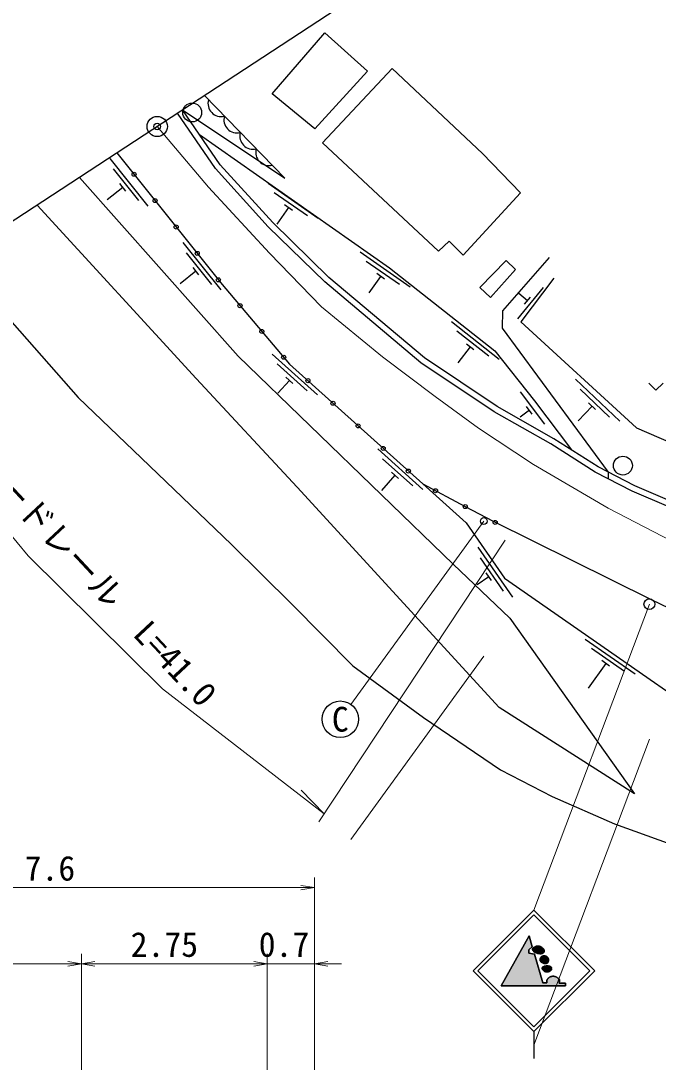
# Model space of a CAD drawing. Units: millimetres at full size, sheet at 1:1000, with parts at other scales. Extents: x 40000 to 680000, y 20000 to 380000.
# Drawn here: x 379910 to 427070, y 243949 to 321050 of the extents above; entities that cross this region are included whole.
import ezdxf
from ezdxf.enums import TextEntityAlignment as Align

# ---------------------------------------------------------------- set-up
doc = ezdxf.new("R2010")
doc.units = ezdxf.units.MM
doc.header["$LTSCALE"] = 1000
doc.header["$PDMODE"] = 32
doc.header["$PDSIZE"] = 500
doc.linetypes.add('CHAIN', pattern=[18.5, 12, -1.5, 3.5, -1.5])
for name, color, linetype, lineweight in [('M-BGD', 7, 'Continuous', 25), ('M-BGD-EXST', 7, 'Continuous', 25), ('M-BMK', 2, 'CHAIN', 13), ('M-BMK-OTRS', 5, 'Continuous', 25), ('M-BMK-SRVR', 3, 'Continuous', 25), ('M-STR-HTXT', 7, 'Continuous', 13), ('M-STR-STRC', 7, 'Continuous', 25)]:
    doc.layers.add(name, color=color, linetype=linetype, lineweight=lineweight)
doc.layers.add('M-OTRS', color=6, linetype='Continuous')
doc.styles.add('ＭＳ ゴシック', font='')
doc.styles.get('ＭＳ ゴシック').set_extended_font_data('MS Gothic')

# ---------------------------------------------------------------- blocks, each defined once
blk = doc.blocks.new('open_arrow')
at = {"color": 0, "linetype": 'Continuous', "lineweight": -2}
blk.add_lwpolyline([(7.5, 1.25), (0, 0), (7.5, -1.25)], dxfattribs=at)

msp = doc.modelspace()

# ---------------------------------------------------------------- hatches: boundary and pattern name
at = {"layer": 'M-STR-STRC'}
for points in [[(417922, 251949), (417504, 252014), (417504, 252267), (417749, 252497), (417518, 253305), (415445, 249604), (420216, 249604), (420216, 249799), (419755, 249799), (419755, 249809), (419755, 249825), (419755, 249845), (419756, 249864), (419757, 249885), (419758, 249900), (419760, 249915), (419762, 249930), (419764, 249945), (419766, 249960), (419767, 249975), (419768, 249990), (419768, 250004), (419768, 250018), (419766, 250032), (419763, 250046), (419758, 250062), (419750, 250077), (419741, 250092), (419731, 250106), (419719, 250120), (419706, 250133), (419692, 250146), (419678, 250158), (419662, 250170), (419647, 250181), (419616, 250202), (419585, 250222), (419554, 250240), (419521, 250256), (419489, 250270), (419456, 250282), (419422, 250292), (419388, 250300), (419354, 250305), (419319, 250308), (419282, 250309), (419246, 250307), (419209, 250303), (419173, 250296), (419138, 250286), (419103, 250274), (419069, 250260), (419037, 250243), (419007, 250224), (418978, 250202), (418962, 250188), (418946, 250172), (418931, 250156), (418916, 250139), (418903, 250122), (418889, 250104), (418876, 250086), (418863, 250067), (418851, 250049), (418838, 250030), (418838, 249821), (418528, 249821)], [(418575, 252337), (418559, 252356), (418542, 252375), (418514, 252404), (418486, 252430), (418456, 252455), (418426, 252478), (418395, 252498), (418363, 252516), (418330, 252531), (418296, 252544), (418261, 252555), (418225, 252562), (418188, 252566), (418151, 252566), (418115, 252562), (418079, 252554), (418043, 252543), (418007, 252529), (417971, 252513), (417935, 252495), (417900, 252475), (417864, 252454), (417846, 252441), (417829, 252424), (417815, 252406), (417803, 252386), (417794, 252364), (417787, 252342), (417783, 252320), (417781, 252299), (417782, 252278), (417785, 252259), (417788, 252250), (417791, 252241), (417796, 252233), (417801, 252224), (417806, 252216), (417812, 252207), (417819, 252198), (417826, 252188), (417834, 252177), (417843, 252166), (417861, 252142), (417879, 252121), (417897, 252104), (417915, 252088), (417933, 252075), (417952, 252064), (417971, 252054), (417990, 252045), (418010, 252037), (418030, 252028), (418076, 252011), (418123, 251995), (418173, 251980), (418224, 251968), (418275, 251959), (418327, 251954), (418378, 251955), (418427, 251963), (418475, 251977), (418521, 252000), (418540, 252012), (418557, 252026), (418574, 252042), (418590, 252058), (418604, 252076), (418616, 252094), (418627, 252113), (418635, 252133), (418641, 252153), (418643, 252173), (418643, 252194), (418640, 252215), (418635, 252236), (418626, 252257), (418616, 252278), (418604, 252298), (418590, 252318)], [(418976, 251562), (418970, 251587), (418961, 251611), (418950, 251635), (418938, 251657), (418923, 251679), (418907, 251699), (418890, 251719), (418871, 251736), (418851, 251753), (418829, 251768), (418806, 251781), (418783, 251792), (418758, 251801), (418733, 251809), (418708, 251815), (418682, 251819), (418655, 251821), (418629, 251821), (418604, 251820), (418579, 251817), (418555, 251812), (418531, 251805), (418507, 251797), (418485, 251787), (418463, 251776), (418442, 251763), (418422, 251748), (418404, 251733), (418392, 251721), (418381, 251708), (418371, 251695), (418361, 251682), (418352, 251668), (418344, 251653), (418337, 251638), (418330, 251623), (418324, 251607), (418319, 251591), (418316, 251580), (418313, 251570), (418311, 251560), (418310, 251550), (418309, 251539), (418308, 251529), (418308, 251519), (418309, 251508), (418311, 251498), (418313, 251489), (418330, 251446), (418355, 251408), (418386, 251374), (418422, 251343), (418463, 251317), (418508, 251295), (418555, 251278), (418605, 251265), (418656, 251257), (418707, 251254), (418732, 251254), (418757, 251256), (418781, 251259), (418805, 251264), (418828, 251271), (418850, 251280), (418870, 251290), (418889, 251303), (418907, 251318), (418922, 251335), (418933, 251351), (418944, 251367), (418953, 251383), (418961, 251401), (418968, 251418), (418973, 251436), (418978, 251455), (418981, 251473), (418982, 251492), (418983, 251511), (418981, 251537)], [(419179, 250820), (419184, 250835), (419188, 250849), (419190, 250864), (419191, 250880), (419189, 250898), (419186, 250917), (419180, 250935), (419173, 250953), (419163, 250970), (419153, 250986), (419141, 251002), (419127, 251017), (419113, 251030), (419098, 251042), (419079, 251055), (419060, 251065), (419039, 251073), (419018, 251080), (418997, 251085), (418974, 251089), (418952, 251092), (418928, 251094), (418905, 251096), (418881, 251097), (418842, 251098), (418803, 251097), (418765, 251094), (418728, 251089), (418692, 251082), (418657, 251072), (418624, 251060), (418592, 251044), (418562, 251025), (418534, 251002), (418524, 250992), (418515, 250979), (418508, 250966), (418502, 250951), (418498, 250936), (418495, 250920), (418494, 250904), (418493, 250888), (418494, 250873), (418497, 250859), (418501, 250841), (418508, 250825), (418517, 250809), (418527, 250795), (418539, 250781), (418553, 250767), (418567, 250752), (418583, 250737), (418600, 250721), (418618, 250704), (418640, 250683), (418662, 250665), (418685, 250649), (418707, 250637), (418730, 250627), (418752, 250619), (418775, 250614), (418798, 250611), (418821, 250609), (418845, 250609), (418875, 250612), (418906, 250616), (418936, 250624), (418967, 250633), (418997, 250645), (419026, 250659), (419054, 250676), (419080, 250695), (419105, 250716), (419128, 250740), (419139, 250752), (419149, 250765), (419158, 250778), (419166, 250792), (419173, 250806)]]:
    msp.add_hatch(color=256, dxfattribs=at).paths.add_polyline_path(points)

# ---------------------------------------------------------------- linework, layer by layer
at = {"layer": 'M-BGD'}
for p, q in [((389334, 307337), (386527, 310854)), ((388632, 307736), (386760, 310080)), ((387461, 308721), (386289, 307785)), ((387680, 308447), (387243, 308995)), ((401900, 306417), (398216, 309001)), ((401114, 306603), (398658, 308325)), ((399713, 307218), (398852, 305990)), ((400000, 307017), (399427, 307419)), ((394741, 301123), (391934, 304640)), ((394039, 301522), (392168, 303867)), ((408715, 301331), (405030, 303915)), ((407928, 301516), (405472, 303238)), ((392869, 302508), (391697, 301572)), ((393087, 302234), (392651, 302781)), ((406815, 301930), (406241, 302332)), ((406528, 302131), (405667, 300903)), ((416690, 298980), (418590, 301302)), ((417408, 300331), (416751, 300869)), ((417186, 300060), (417630, 300602)), ((415304, 295982), (411772, 298770)), ((414530, 296211), (412175, 298070)), ((413166, 296905), (412237, 295727)), ((413441, 296688), (412892, 297122)), ((401860, 293365), (398515, 296375)), ((401102, 293643), (398872, 295650)), ((400047, 294190), (399526, 294658)), ((399787, 294424), (398929, 293471)), ((424222, 291410), (420961, 294512)), ((423471, 291710), (421298, 293778)), ((418690, 291194), (416887, 293592)), ((417759, 291933), (417338, 292492)), ((422178, 292527), (421144, 291440)), ((422431, 292285), (421924, 292768)), ((417549, 292213), (416870, 291702)), ((409665, 286341), (406320, 289351)), ((408907, 286619), (406677, 288626)), ((407851, 287166), (407331, 287634)), ((407591, 287400), (406588, 286285)), ((416311, 278386), (413740, 282079)), ((415636, 278830), (413922, 281292)), ((414533, 279890), (413670, 279289)), ((414733, 279602), (414333, 280177)), ((425375, 272685), (421681, 275255)), ((424588, 272867), (422126, 274580)), ((423186, 273477), (421901, 271630)), ((423473, 273277), (422898, 273677))]:
    msp.add_line(p, q, dxfattribs=at)
for points in [[(398497, 315655), (402407, 320150), (405568, 317316), (401658, 313050)], [(402244, 312007), (407393, 317512), (414074, 311226), (416876, 308327), (412640, 303702), (411597, 304744), (410815, 303995)], [(413865, 301311), (415835, 303313), (416508, 302640), (414669, 300556)]]:
    msp.add_lwpolyline(points, close=True, dxfattribs=at)
for points in [[(391867, 314450), (399442, 309396), (393489, 315513)], [(574309, 270280), (564944, 269637), (547613, 266897), (523159, 265642), (487118, 265995), (445728, 278304), (443348, 278956), (439535, 280176), (436512, 281354), (425157, 286224), (422401, 287640), (419118, 289722), (414927, 292104), (409503, 295736), (402398, 301724), (398223, 305809), (394319, 310115), (391491, 314203)], [(439224, 280780), (436683, 281770), (425349, 286632), (422624, 288031), (419350, 290108), (415163, 292487), (409774, 296096), (402701, 302057), (398547, 306121), (394672, 310395), (391861, 314460)], [(393127, 312630), (407196, 302762), (414975, 296624), (417921, 292910), (420648, 289285)], [(387022, 311275), (394807, 301522), (399797, 295625), (409645, 286762), (412800, 285084)], [(384245, 309456), (395980, 296212), (411897, 280824), (416104, 276827), (425318, 263814), (415310, 270206), (400362, 286519), (392887, 294575), (381123, 307410)], [(375080, 303450), (384146, 293157), (388838, 288674), (395488, 282284), (399974, 277853), (404467, 273306), (409703, 269468), (415396, 265589), (419226, 263623), (423832, 261606), (434301, 257817), (439063, 256059), (441443, 255438), (446360, 253473), (452685, 251242), (454806, 250621), (456566, 250156), (459516, 249690), (463656, 249639), (470229, 250621)], [(423402, 287126), (423402, 287632), (415549, 298306), (415583, 299583), (419035, 303517)], [(419349, 301997), (416898, 298754), (425459, 290921), (443598, 283061), (447375, 281803), (451372, 280787), (455368, 279946), (458628, 279525), (463571, 278754), (467298, 278083), (472452, 276892), (477885, 275526), (481878, 274778), (484852, 274585), (488266, 274321), (491562, 274233), (494958, 274127)], [(426377, 294228), (426907, 293698), (427438, 294228)], [(409645, 286762), (412859, 283870), (415710, 279774), (438466, 263944), (456710, 256559), (472808, 258116), (479820, 260241)], [(412800, 285084), (414850, 283994), (426563, 278215), (441974, 270765), (460086, 264468), (469760, 261592), (478490, 260420)]]:
    msp.add_lwpolyline(points, dxfattribs=at)
for centre, radius in [((392589, 314265), 700), ((388286, 309691), 150), ((389846, 307738), 150), ((391405, 305784), 150), ((392965, 303830), 150), ((394524, 301876), 150), ((396129, 299959), 150), ((397744, 298051), 150), ((399359, 296143), 150), ((401152, 294406), 150), ((403010, 292734), 150), ((404868, 291061), 150), ((406726, 289389), 150), ((424463, 288118), 700), ((408585, 287717), 150), ((410593, 286258), 150), ((412799, 285085), 150), ((415007, 283911), 150)]:
    msp.add_circle(centre, radius, dxfattribs=at)
for centre in [(394732, 314938), (395910, 313727), (397089, 312516), (398267, 311306)]:
    msp.add_arc(centre, 976, 164.33168, 284.11242, dxfattribs=at)
at = {"layer": 'M-BGD-EXST'}
for centre, radius in [((414169, 284015), 250), ((403547, 269341), 1350)]:
    msp.add_circle(centre, radius, dxfattribs=at)
at = {"layer": 'M-BMK'}
msp.add_lwpolyline([(390001, 313227), (393801, 308742), (398306, 303851), (402157, 299884), (406678, 296184), (410576, 293224), (413765, 290901), (417851, 288202), (423381, 284973), (428072, 282521), (431256, 281010), (435597, 279043), (442394, 276401), (448944, 273840), (455865, 271547), (462747, 269446), (469286, 267841)], dxfattribs=at)
at = {"layer": 'M-BMK-OTRS'}
msp.add_line((413199, 328428), (371497, 301102), dxfattribs=at)
at = {"layer": 'M-BMK-SRVR'}
msp.add_circle((390001, 313227), 750, dxfattribs=at)
msp.add_circle((390001, 313227), 750, dxfattribs=at)
at = {"layer": 'M-OTRS'}
msp.add_point((390001, 313227), dxfattribs=at)
at = {"layer": 'M-STR-HTXT'}
for p, q in [((414169, 284015), (404339, 270434)), ((401972, 261747), (415748, 282588)), ((426421, 277860), (417880, 255216)), ((414169, 274015), (404339, 260434)), ((426421, 267860), (417880, 245216)), ((402362, 262337), (400650, 264096)), ((401637, 251727), (401637, 257620)), ((363637, 256870), (401637, 256870)), ((384387, 239258), (384387, 251977)), ((398137, 238663), (398137, 251977)), ((401637, 238510), (401637, 251977)), ((370637, 251227), (384387, 251227)), ((384387, 251227), (398137, 251227)), ((396137, 251227), (403637, 251227))]:
    msp.add_line(p, q, dxfattribs=at)
msp.add_lwpolyline([(367365, 298395), (373108, 290318), (380444, 281449), (390403, 271601), (402362, 262337)], dxfattribs=at)
at = {"layer": 'M-STR-STRC'}
for p, q in [((413380, 250716), (417880, 255216)), ((422380, 250715), (417880, 255216)), ((413733, 250716), (417880, 254862)), ((422026, 250715), (417880, 254862)), ((415445, 249604), (417518, 253305)), ((417518, 253305), (417749, 252497)), ((417749, 252497), (417504, 252267)), ((417504, 252267), (417504, 252014)), ((417504, 252014), (417922, 251949)), ((417922, 251949), (418528, 249821)), ((413380, 250716), (417880, 246215)), ((413733, 250716), (417880, 246569)), ((417880, 246569), (422026, 250715)), ((417880, 246215), (422380, 250715)), ((418528, 249821), (418838, 249821)), ((418838, 249821), (418838, 250030)), ((420216, 249604), (415445, 249604)), ((419755, 249799), (420216, 249799)), ((420216, 249799), (420216, 249604)), ((417880, 246215), (417880, 244215))]:
    msp.add_line(p, q, dxfattribs=at)
for points in [[(415445, 249604), (420216, 249604), (420216, 249799), (419755, 249799), (419755, 249809), (419755, 249819), (419755, 249829), (419755, 249839), (419755, 249849), (419756, 249859), (419756, 249869), (419757, 249879), (419757, 249889), (419758, 249900), (419760, 249915), (419762, 249930), (419764, 249945), (419766, 249960), (419767, 249975), (419768, 249990), (419768, 250004), (419768, 250018), (419766, 250032), (419763, 250046), (419758, 250062), (419750, 250077), (419741, 250092), (419731, 250106), (419719, 250120), (419706, 250133), (419692, 250146), (419678, 250158), (419662, 250170), (419647, 250181), (419616, 250202), (419585, 250222), (419554, 250240), (419521, 250256), (419489, 250270), (419456, 250282), (419422, 250292), (419388, 250300), (419354, 250305), (419319, 250308), (419282, 250309), (419246, 250307), (419209, 250303), (419173, 250296), (419138, 250286), (419103, 250274), (419069, 250260), (419037, 250243), (419007, 250224), (418978, 250202), (418962, 250188), (418946, 250172), (418931, 250156), (418916, 250139), (418903, 250122), (418889, 250104), (418876, 250086), (418863, 250067), (418851, 250049), (418838, 250030), (418838, 249821), (418528, 249821), (417922, 251949), (417504, 252014), (417504, 252267), (417749, 252497), (417518, 253305)], [(417785, 252259), (417782, 252278), (417781, 252299), (417783, 252320), (417787, 252342), (417794, 252364), (417803, 252386), (417815, 252406), (417829, 252424), (417846, 252441), (417864, 252454), (417900, 252475), (417935, 252495), (417971, 252513), (418007, 252529), (418043, 252543), (418079, 252554), (418115, 252562), (418151, 252566), (418188, 252566), (418225, 252562), (418261, 252555), (418296, 252544), (418330, 252531), (418363, 252516), (418395, 252498), (418426, 252478), (418456, 252455), (418486, 252430), (418514, 252404), (418542, 252375), (418559, 252356), (418575, 252337), (418590, 252318), (418604, 252298), (418616, 252278), (418626, 252257), (418635, 252236), (418640, 252215), (418643, 252194), (418643, 252173), (418641, 252153), (418635, 252133), (418627, 252113), (418616, 252094), (418604, 252076), (418590, 252058), (418574, 252042), (418557, 252026), (418540, 252012), (418521, 252000), (418475, 251977), (418427, 251963), (418378, 251955), (418327, 251954), (418275, 251959), (418224, 251968), (418173, 251980), (418123, 251995), (418076, 252011), (418030, 252028), (418010, 252037), (417990, 252045), (417971, 252054), (417952, 252064), (417933, 252075), (417915, 252088), (417897, 252104), (417879, 252121), (417861, 252142), (417843, 252166), (417834, 252177), (417826, 252188), (417819, 252198), (417812, 252207), (417806, 252216), (417801, 252224), (417796, 252233), (417791, 252241), (417788, 252250)], [(417785, 252259), (417782, 252278), (417781, 252299), (417783, 252320), (417787, 252342), (417794, 252364), (417803, 252386), (417815, 252406), (417829, 252424), (417846, 252441), (417864, 252454), (417900, 252475), (417935, 252495), (417971, 252513), (418007, 252529), (418043, 252543), (418079, 252554), (418115, 252562), (418151, 252566), (418188, 252566), (418225, 252562), (418261, 252555), (418296, 252544), (418330, 252531), (418363, 252516), (418395, 252498), (418426, 252478), (418456, 252455), (418486, 252430), (418514, 252404), (418542, 252375), (418559, 252356), (418575, 252337), (418590, 252318), (418604, 252298), (418616, 252278), (418626, 252257), (418635, 252236), (418640, 252215), (418643, 252194), (418643, 252173), (418641, 252153), (418635, 252133), (418627, 252113), (418616, 252094), (418604, 252076), (418590, 252058), (418574, 252042), (418557, 252026), (418540, 252012), (418521, 252000), (418475, 251977), (418427, 251963), (418378, 251955), (418327, 251954), (418275, 251959), (418224, 251968), (418173, 251980), (418123, 251995), (418076, 252011), (418030, 252028), (418010, 252037), (417990, 252045), (417971, 252054), (417952, 252064), (417933, 252075), (417915, 252088), (417897, 252104), (417879, 252121), (417861, 252142), (417843, 252166), (417834, 252177), (417826, 252188), (417819, 252198), (417812, 252207), (417806, 252216), (417801, 252224), (417796, 252233), (417791, 252241), (417788, 252250)], [(418707, 251254), (418732, 251254), (418757, 251256), (418781, 251259), (418805, 251264), (418828, 251271), (418850, 251280), (418870, 251290), (418889, 251303), (418907, 251318), (418922, 251335), (418933, 251351), (418944, 251367), (418953, 251383), (418961, 251401), (418968, 251418), (418973, 251436), (418978, 251455), (418981, 251473), (418982, 251492), (418983, 251511), (418981, 251537), (418976, 251562), (418970, 251587), (418961, 251611), (418950, 251635), (418938, 251657), (418923, 251679), (418907, 251699), (418890, 251719), (418871, 251736), (418851, 251753), (418829, 251768), (418806, 251781), (418783, 251792), (418758, 251801), (418733, 251809), (418708, 251815), (418682, 251819), (418655, 251821), (418629, 251821), (418604, 251820), (418579, 251817), (418555, 251812), (418531, 251805), (418507, 251797), (418485, 251787), (418463, 251776), (418442, 251763), (418422, 251748), (418404, 251733), (418392, 251721), (418381, 251708), (418371, 251695), (418361, 251682), (418352, 251668), (418344, 251653), (418337, 251638), (418330, 251623), (418324, 251607), (418319, 251591), (418316, 251580), (418313, 251570), (418311, 251560), (418310, 251550), (418309, 251539), (418308, 251529), (418308, 251519), (418309, 251508), (418311, 251498), (418313, 251489), (418330, 251446), (418355, 251408), (418386, 251374), (418422, 251343), (418463, 251317), (418508, 251295), (418555, 251278), (418605, 251265), (418656, 251257)], [(418707, 251254), (418732, 251254), (418757, 251256), (418781, 251259), (418805, 251264), (418828, 251271), (418850, 251280), (418870, 251290), (418889, 251303), (418907, 251318), (418922, 251335), (418933, 251351), (418944, 251367), (418953, 251383), (418961, 251401), (418968, 251418), (418973, 251436), (418978, 251455), (418981, 251473), (418982, 251492), (418983, 251511), (418981, 251537), (418976, 251562), (418970, 251587), (418961, 251611), (418950, 251635), (418938, 251657), (418923, 251679), (418907, 251699), (418890, 251719), (418871, 251736), (418851, 251753), (418829, 251768), (418806, 251781), (418783, 251792), (418758, 251801), (418733, 251809), (418708, 251815), (418682, 251819), (418655, 251821), (418629, 251821), (418604, 251820), (418579, 251817), (418555, 251812), (418531, 251805), (418507, 251797), (418485, 251787), (418463, 251776), (418442, 251763), (418422, 251748), (418404, 251733), (418392, 251721), (418381, 251708), (418371, 251695), (418361, 251682), (418352, 251668), (418344, 251653), (418337, 251638), (418330, 251623), (418324, 251607), (418319, 251591), (418316, 251580), (418313, 251570), (418311, 251560), (418310, 251550), (418309, 251539), (418308, 251529), (418308, 251519), (418309, 251508), (418311, 251498), (418313, 251489), (418330, 251446), (418355, 251408), (418386, 251374), (418422, 251343), (418463, 251317), (418508, 251295), (418555, 251278), (418605, 251265), (418656, 251257)], [(418497, 250859), (418494, 250873), (418493, 250888), (418494, 250904), (418495, 250920), (418498, 250936), (418502, 250951), (418508, 250966), (418515, 250979), (418524, 250992), (418534, 251002), (418562, 251025), (418592, 251044), (418624, 251060), (418657, 251072), (418692, 251082), (418728, 251089), (418765, 251094), (418803, 251097), (418842, 251098), (418881, 251097), (418905, 251096), (418928, 251094), (418952, 251092), (418974, 251089), (418997, 251085), (419018, 251080), (419039, 251073), (419060, 251065), (419079, 251055), (419098, 251042), (419113, 251030), (419127, 251017), (419141, 251002), (419153, 250986), (419163, 250970), (419173, 250953), (419180, 250935), (419186, 250917), (419189, 250898), (419191, 250880), (419190, 250864), (419188, 250849), (419184, 250835), (419179, 250820), (419173, 250806), (419166, 250792), (419158, 250778), (419149, 250765), (419139, 250752), (419128, 250740), (419105, 250716), (419080, 250695), (419054, 250676), (419026, 250659), (418997, 250645), (418967, 250633), (418936, 250624), (418906, 250616), (418875, 250612), (418845, 250609), (418821, 250609), (418798, 250611), (418775, 250614), (418752, 250619), (418730, 250627), (418707, 250637), (418685, 250649), (418662, 250665), (418640, 250683), (418618, 250704), (418600, 250721), (418583, 250737), (418567, 250752), (418553, 250767), (418539, 250781), (418527, 250795), (418517, 250809), (418508, 250825), (418501, 250841)], [(418497, 250859), (418494, 250873), (418493, 250888), (418494, 250904), (418495, 250920), (418498, 250936), (418502, 250951), (418508, 250966), (418515, 250979), (418524, 250992), (418534, 251002), (418562, 251025), (418592, 251044), (418624, 251060), (418657, 251072), (418692, 251082), (418728, 251089), (418765, 251094), (418803, 251097), (418842, 251098), (418881, 251097), (418905, 251096), (418928, 251094), (418952, 251092), (418974, 251089), (418997, 251085), (419018, 251080), (419039, 251073), (419060, 251065), (419079, 251055), (419098, 251042), (419113, 251030), (419127, 251017), (419141, 251002), (419153, 250986), (419163, 250970), (419173, 250953), (419180, 250935), (419186, 250917), (419189, 250898), (419191, 250880), (419190, 250864), (419188, 250849), (419184, 250835), (419179, 250820), (419173, 250806), (419166, 250792), (419158, 250778), (419149, 250765), (419139, 250752), (419128, 250740), (419105, 250716), (419080, 250695), (419054, 250676), (419026, 250659), (418997, 250645), (418967, 250633), (418936, 250624), (418906, 250616), (418875, 250612), (418845, 250609), (418821, 250609), (418798, 250611), (418775, 250614), (418752, 250619), (418730, 250627), (418707, 250637), (418685, 250649), (418662, 250665), (418640, 250683), (418618, 250704), (418600, 250721), (418583, 250737), (418567, 250752), (418553, 250767), (418539, 250781), (418527, 250795), (418517, 250809), (418508, 250825), (418501, 250841)]]:
    msp.add_lwpolyline(points, close=True, dxfattribs=at)
msp.add_lwpolyline([(418838, 250030), (418851, 250049), (418863, 250067), (418876, 250086), (418889, 250104), (418903, 250122), (418916, 250139), (418931, 250156), (418946, 250172), (418962, 250188), (418978, 250202), (419007, 250224), (419037, 250243), (419069, 250260), (419103, 250274), (419138, 250286), (419173, 250296), (419209, 250303), (419246, 250307), (419282, 250309), (419319, 250308), (419354, 250305), (419388, 250300), (419422, 250292), (419456, 250282), (419489, 250270), (419521, 250256), (419554, 250240), (419585, 250222), (419616, 250202), (419647, 250181), (419662, 250170), (419678, 250158), (419692, 250146), (419706, 250133), (419719, 250120), (419731, 250106), (419741, 250092), (419750, 250077), (419758, 250062), (419763, 250046), (419766, 250032), (419768, 250018), (419768, 250004), (419768, 249990), (419767, 249975), (419766, 249960), (419764, 249945), (419762, 249930), (419760, 249915), (419758, 249900), (419757, 249889), (419757, 249879), (419756, 249869), (419756, 249859), (419755, 249849), (419755, 249839), (419755, 249829), (419755, 249819), (419755, 249809), (419755, 249799)], dxfattribs=at)
msp.add_circle((426421, 277860), 400, dxfattribs=at)

# ---------------------------------------------------------------- block references
at = {"layer": 'M-STR-HTXT', "xscale": 133, "yscale": 133, "rotation": 180}
for p in [(401637, 256870), (384387, 251227), (398137, 251227), (398137, 251227)]:
    msp.add_blockref('open_arrow', p, dxfattribs=at)
at = {"layer": 'M-STR-HTXT', "xscale": 133, "yscale": 133}
for p in [(384387, 251227), (401637, 251227)]:
    msp.add_blockref('open_arrow', p, dxfattribs=at)

# ---------------------------------------------------------------- texts
at = {"layer": 'M-BGD-EXST', "style": 'ＭＳ ゴシック'}
msp.add_text('C', height=1833, dxfattribs=at).set_placement((403547, 269341), align=Align.MIDDLE_CENTER)
at = {"layer": 'M-STR-HTXT', "style": 'ＭＳ ゴシック'}
msp.add_text('ガードレール  L=41.0', height=1833, rotation=313.044, dxfattribs=at).set_placement((384299, 278864), align=Align.BOTTOM_CENTER)
for s, p in [('7.6', (382063, 258307)), ('2.75', (390532, 252664)), ('0.7', (399382, 252664))]:
    msp.add_text(s, height=1833, dxfattribs=at).set_placement(p, align=Align.MIDDLE_CENTER)

doc.saveas('drawing.dxf')
